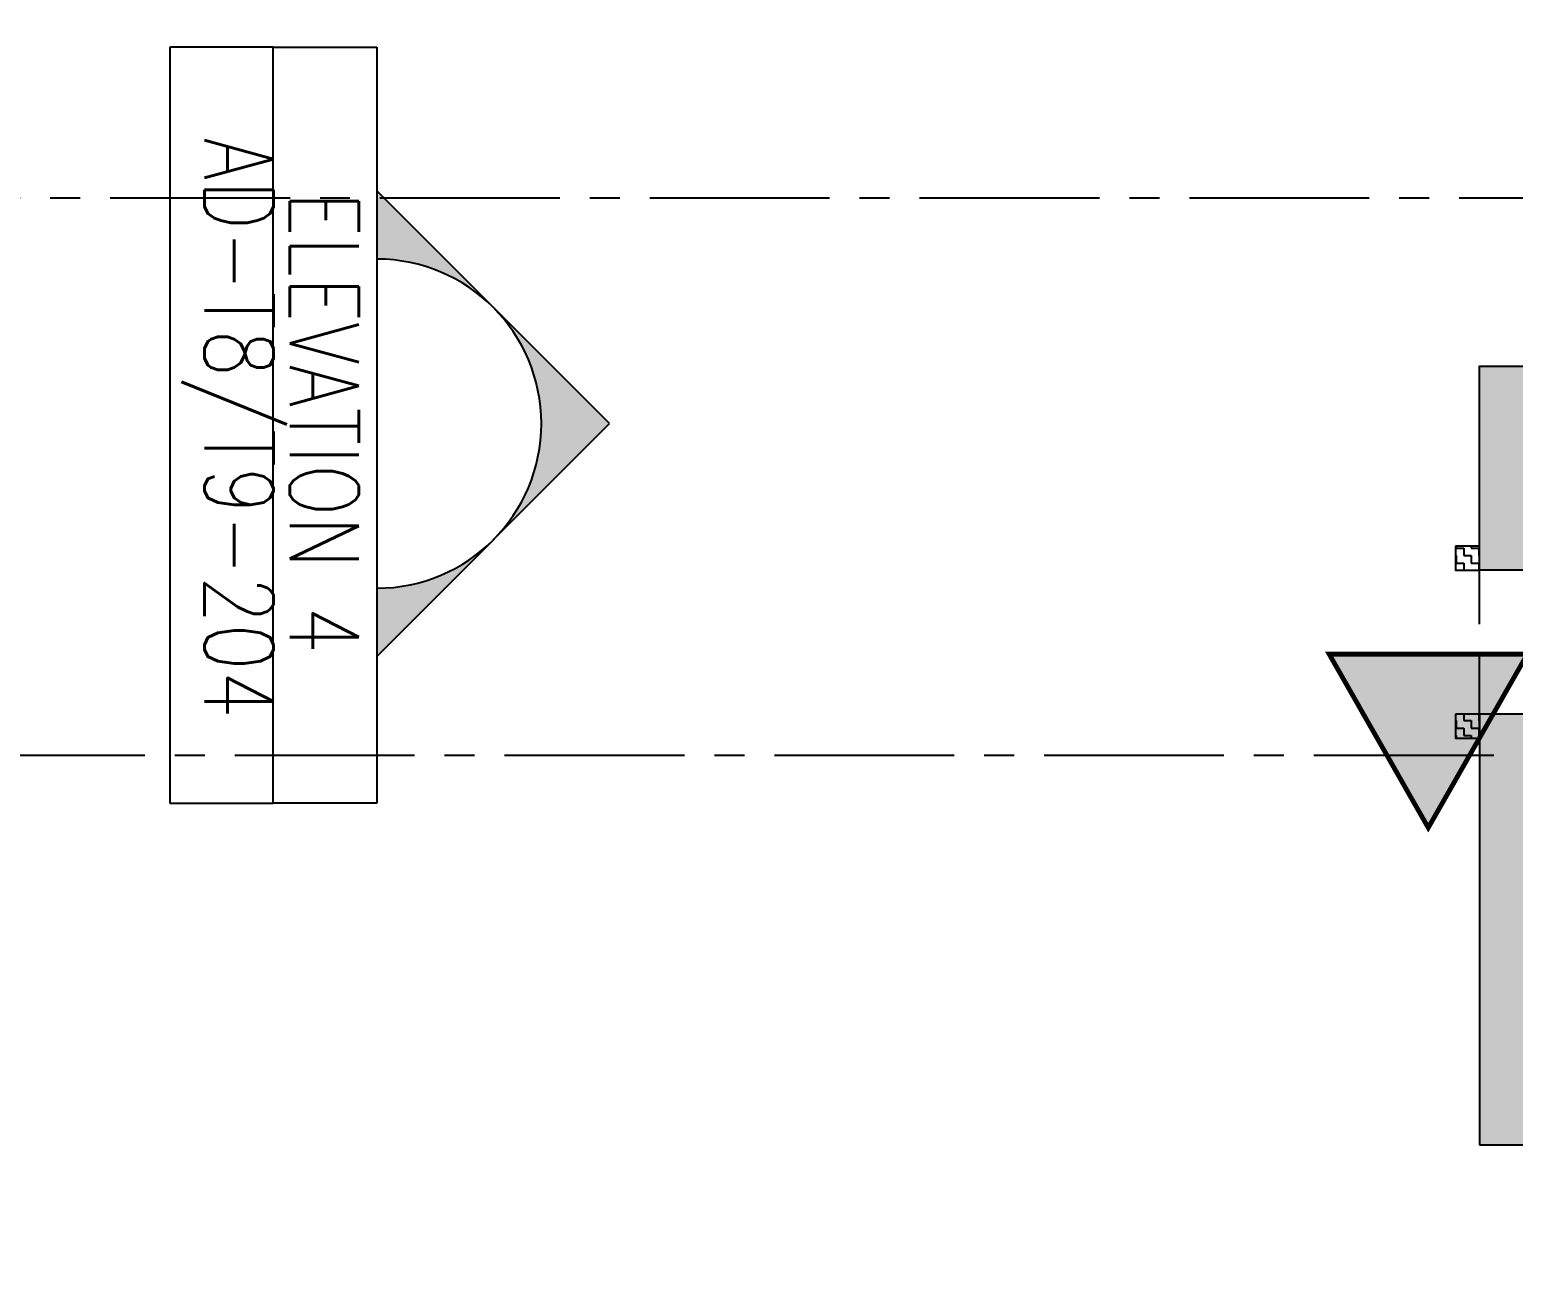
# Model space of a CAD drawing. Header units: millimetres. Extents: x 1066295 to 1300022, y -5734212 to -5454663.
# Drawn here: x 1187601 to 1193788, y -5729407 to -5724270 of the extents above; entities that cross this region are included whole.
import ezdxf

# ---------------------------------------------------------------- set-up
doc = ezdxf.new("R2010")
doc.units = ezdxf.units.MM
doc.header["$LTSCALE"] = 1000
doc.header["$MEASUREMENT"] = 0
for name, pattern in [('AUDIT_D_120904163729-0', [0]), ('T9_KEY PLAN(TYPICAL FLOOR)$0$T8(T9 IS SIMILAR) - TYPICAL FLOOR ELEVATION$0$AUDIT_D_120904163729-0', [0]), ('T9_KEY PLAN(TYPICAL FLOOR)$0$T8(T9 IS SIMILAR) - TYPICAL FLOOR ELEVATION$0$HIDDEN', [0.375, 0.25, -0.125]), ('T9_KEY PLAN(TYPICAL FLOOR)$0$T8_REFUGE COLUMNS$0$CENTER2', [1.125, 0.75, -0.125, 0.125, -0.125]), ('T9_PROFILE SECTIONS$0$T8_PROFILE SECTIONS$0$HIDDEN', [0.375, 0.25, -0.125]), ('T9_PROFILE SECTIONS$0$T8_PROFILE SECTIONS$0$PHANTOM2', [1.25, 0.625, -0.125, 0.125, -0.125, 0.125, -0.125])]:
    doc.linetypes.add(name, pattern=pattern)
doc.layers.get('0').update_dxf_attribs({"linetype": 'AUDIT_D_120904163729-0'})
for name, color, linetype in [('T9_KEY PLAN(TYPICAL FLOOR)$0$T8(T9 IS SIMILAR) - DIMENSION & TEXTING$0$T8_REFUGE COLUMNS$0$a-section line', 92, 'Continuous'), ('T9_KEY PLAN(TYPICAL FLOOR)$0$T8(T9 IS SIMILAR) - TYPICAL FLOOR ELEVATION$0$A-WALL HATCH', 252, 'T9_KEY PLAN(TYPICAL FLOOR)$0$T8(T9 IS SIMILAR) - TYPICAL FLOOR ELEVATION$0$AUDIT_D_120904163729-0'), ('T9_KEY PLAN(TYPICAL FLOOR)$0$T8(T9 IS SIMILAR) - TYPICAL FLOOR ELEVATION$0$A-WALL-FEATURES', 6, 'T9_KEY PLAN(TYPICAL FLOOR)$0$T8(T9 IS SIMILAR) - TYPICAL FLOOR ELEVATION$0$AUDIT_D_120904163729-0'), ('T9_KEY PLAN(TYPICAL FLOOR)$0$T8_REFUGE COLUMNS$0$A-CENTERLINE', 193, 'T9_KEY PLAN(TYPICAL FLOOR)$0$T8_REFUGE COLUMNS$0$CENTER2'), ('T9_KEY PLAN(TYPICAL FLOOR)$0$T8_REFUGE COLUMNS$0$A-RCC COLS', 3, 'Continuous'), ('T9_KEY PLAN(TYPICAL FLOOR)$0$T8_TYPICAL COLUMNS$0$A-RCC COLS', 3, 'Continuous'), ('T9_PROFILE SECTIONS$0$T8_PROFILE SECTIONS$0$A-PROFILE SECTIONS', 81, 'T9_PROFILE SECTIONS$0$T8_PROFILE SECTIONS$0$PHANTOM2')]:
    doc.layers.add(name, color=color, linetype=linetype)
doc.layers.add('T9_KEY PLAN(TYPICAL FLOOR)$0$T8(T9 IS SIMILAR)$0$D&W', color=8, linetype='Continuous', lineweight=25)
doc.layers.add('T9_KEY PLAN(TYPICAL FLOOR)$0$T8_REFUGE COLUMNS$0$COL-HATCH', color=7, linetype='Continuous', lineweight=25, true_color=0xa3a3a3)
doc.styles.add('T9_KEY PLAN(TYPICAL FLOOR)$0$T8(T9 IS SIMILAR) - DIMENSION & TEXTING$0$T8_REFUGE COLUMNS$0$TEXT1', font='simplex.shx', dxfattribs={"width": 0.8})

# ---------------------------------------------------------------- blocks, each defined once
blk = doc.blocks.new('T9_PROFILE SECTIONS$0$T8_PROFILE SECTIONS$0$MH')
at = {"layer": 'T9_PROFILE SECTIONS$0$T8_PROFILE SECTIONS$0$A-PROFILE SECTIONS', "linetype": 'T9_PROFILE SECTIONS$0$T8_PROFILE SECTIONS$0$HIDDEN', "ltscale": 2}
h = blk.add_hatch(color=256, dxfattribs=at)
h.dxf.hatch_style = 1
h.paths.add_polyline_path([(1140354.458393542, -5697433.571052491), (1141077.626649499, -5697846.573007102), (1140354.458393542, -5698259.574961714)])
at = {"layer": 'T9_PROFILE SECTIONS$0$T8_PROFILE SECTIONS$0$A-PROFILE SECTIONS', "linetype": 'T9_PROFILE SECTIONS$0$T8_PROFILE SECTIONS$0$HIDDEN', "ltscale": 2, "const_width": 20}
blk.add_lwpolyline([(1140354.458393542, -5697433.571052491), (1140354.458393542, -5697433.571052491), (1141077.626649499, -5697846.573007102), (1140354.458393542, -5698259.574961714)], close=True, dxfattribs=at)
blk.add_lwpolyline([(1140354.458393542, -5697433.571052491), (1140354.458393542, -5700003.562580775)], dxfattribs=at)
blk = doc.blocks.new('T9_PROFILE SECTIONS$0$PROFILE SECTION LINE T9')
at = {"layer": 'T9_PROFILE SECTIONS$0$T8_PROFILE SECTIONS$0$A-PROFILE SECTIONS', "linetype": 'ByBlock', "xscale": -1, "rotation": 90}
blk.add_blockref('T9_PROFILE SECTIONS$0$T8_PROFILE SECTIONS$0$MH', (-5688386.631127873, 1127494.842391608, 0.02432551863291288), dxfattribs=at)
blk = doc.blocks.new('T9_KEY PLAN(TYPICAL FLOOR)$0$T8_REFUGE COLUMNS')
at = {"layer": 'T9_KEY PLAN(TYPICAL FLOOR)$0$T8_REFUGE COLUMNS$0$COL-HATCH', "linetype": 'ByBlock'}
h = blk.add_hatch(color=256, dxfattribs=at)
h.dxf.hatch_style = 1
h.paths.add_polyline_path([(1215902.093489878, -5706299.862868129), (1216152.093489878, -5706299.862868129), (1216152.093489878, -5708099.863253396), (1215902.093489878, -5708099.863253396)])
h.paths.add_polyline_path([(1215902.093489878, -5708099.863253396), (1213292.093489846, -5708099.863253396), (1213292.093489846, -5707849.863253396), (1215902.093489878, -5707849.863253396)])
h.paths.add_polyline_path([(1196642.142185693, -5706299.862868129), (1196392.142185693, -5706299.862868129), (1196392.142185693, -5708099.863253396), (1196642.142185693, -5708099.863253396)])
h.paths.add_polyline_path([(1215902.069074492, -5723474.863638669), (1216152.069074492, -5723474.863638669), (1216152.069074492, -5721674.863253403), (1215902.069074492, -5721674.863253403)])
h.paths.add_polyline_path([(1215902.069074492, -5721924.863253403), (1213292.06907446, -5721924.863253403), (1213292.06907446, -5721674.863253405), (1215902.069074492, -5721674.863253405)])
h.paths.add_polyline_path([(1196642.069074492, -5723474.863638669), (1196392.069074492, -5723474.863638669), (1196392.069074492, -5721674.863253403), (1196642.069074492, -5721674.863253403)])
h.paths.add_polyline_path([(1198957.069074492, -5709939.863253396), (1199207.069074492, -5709939.863253396), (1199207.069074492, -5714149.863253396), (1198957.069074492, -5714149.863253396)])
h.paths.add_polyline_path([(1197682.069074492, -5711799.863253396), (1197432.069074492, -5711799.863253396), (1197432.069074492, -5709939.863253396), (1197682.069074492, -5709939.863253396)])
h.paths.add_polyline_path([(1184832.069074492, -5718799.863253396), (1185182.069074492, -5718799.863253396), (1185182.069074492, -5709299.863253396), (1184832.069074492, -5709299.863253396)])
h.paths.add_polyline_path([(1194132.069074492, -5714149.863253396), (1193882.069074492, -5714149.863253396), (1193882.069074492, -5709939.863253396), (1194132.069074492, -5709939.863253396)])
h.paths.add_polyline_path([(1189932.06907449, -5714149.863253396), (1190232.069074491, -5714149.863253396), (1190232.069074492, -5709914.863253396), (1189932.069074492, -5709914.863253396)])
h.paths.add_polyline_path([(1189932.069074492, -5719684.863253396), (1190232.069074492, -5719684.863253396), (1190232.069074492, -5715449.863253396), (1189932.069074492, -5715449.863253396)])
h.paths.add_polyline_path([(1194182.069072882, -5719609.863253396), (1193882.069074492, -5719609.863253396), (1193882.069074492, -5717174.863253396), (1194182.069072882, -5717174.863253396)])
h.paths.add_polyline_path([(1215612.069074492, -5719609.863253396), (1215862.069073092, -5719609.863253396), (1215862.069073092, -5715374.863253402), (1215612.069074492, -5715374.863253402)])
h.paths.add_polyline_path([(1210702.069074492, -5711724.863253396), (1207452.069074491, -5711724.863253396), (1207452.069074491, -5711474.861135699), (1210702.069074492, -5711474.861135699)])
h.paths.add_polyline_path([(1210702.069074492, -5713624.863253396), (1207452.069074491, -5713624.863253396), (1207452.069074491, -5713874.865371093), (1210702.069074492, -5713874.865371093)])
h.paths.add_polyline_path([(1210952.069074492, -5711474.861135699), (1210702.069074492, -5711474.861135699), (1210702.069074492, -5713874.863253396), (1210952.069074492, -5713874.863253396)])
h.paths.add_polyline_path([(1202442.065258295, -5712799.863253396), (1202692.069074492, -5712799.863253396), (1202692.069074492, -5710799.863253396), (1202442.065258295, -5710799.863253396)], flags=17)
h.paths.add_polyline_path([(1196682.069077291, -5715374.863253402), (1196932.069074492, -5715374.863253402), (1196932.069074492, -5719609.863253396), (1196682.069077291, -5719609.863253396)])
h.paths.add_polyline_path([(1210052.069074492, -5727009.863253403), (1209752.069074491, -5727009.863253403), (1209752.069074491, -5724474.863253403), (1210052.069074492, -5724474.863253403)])
h.paths.add_polyline_path([(1202492.069074492, -5727009.863253403), (1202792.069074492, -5727009.863253403), (1202792.069074492, -5724474.863253403), (1202492.069074492, -5724474.863253403)])
h.paths.add_polyline_path([(1199382.069074492, -5726829.863253403), (1199132.069074492, -5726829.863253403), (1199132.069074492, -5724474.863253403), (1199382.069074492, -5724474.863253403)])
h.paths.add_polyline_path([(1195392.069074492, -5726519.859366556), (1195742.069074492, -5726519.859366556), (1195742.069074492, -5724724.863253403), (1195392.069074492, -5724724.863253403)])
h.paths.add_polyline_path([(1195742.069074492, -5724124.863883417), (1195392.069074492, -5724124.863883417), (1195392.069074492, -5723274.863253403), (1195742.069074492, -5723274.863253403)])
h.paths.add_polyline_path([(1217152.069074492, -5726519.859366556), (1216802.069074492, -5726519.859366556), (1216802.069074492, -5724724.863253403), (1217152.069074492, -5724724.863253403)])
h.paths.add_polyline_path([(1216802.069074492, -5724124.863883417), (1217152.069074492, -5724124.863883417), (1217152.069074492, -5723274.863253403), (1216802.069074492, -5723274.863253403)])
h.paths.add_polyline_path([(1213162.069074492, -5726829.863253403), (1213412.069074492, -5726829.863253403), (1213412.069074492, -5724474.863253403), (1213162.069074492, -5724474.863253403)])
h.paths.add_polyline_path([(1209602.069074491, -5723474.863253403), (1209852.069074491, -5723474.863253403), (1209852.069074491, -5721674.863253403), (1209602.069074491, -5721674.863253403)])
h.paths.add_polyline_path([(1212262.069074492, -5721674.863253403), (1210752.069074492, -5721674.863253403), (1210752.069074492, -5721924.863253403), (1212262.069074492, -5721924.863253403)])
h.paths.add_polyline_path([(1212742.069074492, -5719224.863253402), (1207452.069074492, -5719224.863253403), (1207452.069074492, -5718974.863253403), (1212742.069074492, -5718974.863253402)])
h.paths.add_polyline_path([(1214067.069074491, -5718349.863253396), (1213817.069074491, -5718349.863253396), (1213817.069074492, -5716424.863253396), (1214067.069074492, -5716424.863253396)])
h.paths.add_polyline_path([(1213587.069074492, -5709939.863253396), (1213337.069074492, -5709939.863253396), (1213337.069074492, -5714149.863253396), (1213587.069074492, -5714149.863253396)])
h.paths.add_polyline_path([(1214862.069074492, -5711799.863253396), (1215112.069074492, -5711799.863253396), (1215112.069074492, -5709939.863253396), (1214862.069074492, -5709939.863253396)])
h.paths.add_polyline_path([(1227712.069074492, -5718799.863253396), (1227362.069074492, -5718799.863253396), (1227362.069074492, -5709299.863253396), (1227712.069074492, -5709299.863253396)])
h.paths.add_polyline_path([(1218412.069074492, -5714149.863253396), (1218662.069074492, -5714149.863253396), (1218662.069074492, -5709939.863253396), (1218412.069074492, -5709939.863253396)])
h.paths.add_polyline_path([(1222612.069074493, -5714149.863253396), (1222312.069074492, -5714149.863253396), (1222312.069074491, -5709914.863253396), (1222612.069074492, -5709914.863253396)])
h.paths.add_polyline_path([(1222612.069074492, -5719684.863253396), (1222312.069074492, -5719684.863253396), (1222312.069074492, -5715449.863253396), (1222612.069074492, -5715449.863253396)])
h.paths.add_polyline_path([(1218362.069076101, -5719609.863253396), (1218662.069074492, -5719609.863253396), (1218662.069074492, -5717174.863253396), (1218362.069076101, -5717174.863253396)])
h.paths.add_polyline_path([(1202742.069074492, -5716974.863253378), (1202992.069074492, -5716974.863253378), (1202992.069074492, -5718974.863253403), (1202742.069074492, -5718974.863253403)])
h.paths.add_polyline_path([(1204842.069074492, -5716974.863253378), (1205092.069074492, -5716974.863253378), (1205092.069074492, -5718974.863253403), (1204842.069074492, -5718974.863253403)])
h.paths.add_polyline_path([(1217152.069084531, -5701889.863253396), (1216802.069084531, -5701889.863253396), (1216802.069077838, -5705049.858736535), (1217152.069077838, -5705049.858736535)])
h.paths.add_polyline_path([(1216802.069077838, -5705649.862623381), (1217152.069077838, -5705649.862623381), (1217152.069077838, -5706499.863253396), (1216802.069077838, -5706499.863253396)])
h.paths.add_polyline_path([(1213162.069077838, -5701089.863253396), (1213412.069077838, -5701089.863253396), (1213412.069077839, -5705299.863253396), (1213162.069077839, -5705299.863253396)])
h.paths.add_polyline_path([(1210052.069074492, -5701089.863253396), (1209752.069074491, -5701089.863253396), (1209752.069074491, -5705299.863253396), (1210052.069074492, -5705299.863253396)])
h.paths.add_polyline_path([(1209602.069074491, -5706299.863253396), (1209852.069074491, -5706299.863253396), (1209852.069074491, -5708099.863253396), (1209602.069074491, -5708099.863253396)])
h.paths.add_polyline_path([(1212262.093489846, -5708099.863253396), (1210752.093489846, -5708099.863253396), (1210752.093489846, -5707849.863253396), (1212262.093489846, -5707849.863253396)])
h.paths.add_polyline_path([(1195392.069077838, -5701889.863253396), (1195742.069077838, -5701889.863253396), (1195742.069077838, -5705049.858736535), (1195392.069077838, -5705049.858736535)])
h.paths.add_polyline_path([(1195742.069077838, -5705649.862623381), (1195392.069077838, -5705649.862623381), (1195392.069077838, -5706499.863253396), (1195742.069077838, -5706499.863253396)])
h.paths.add_polyline_path([(1199382.069077838, -5701089.863253396), (1199132.069077838, -5701089.863253396), (1199132.069077839, -5705299.863253396), (1199382.069077839, -5705299.863253396)])
h.paths.add_polyline_path([(1202492.069074492, -5701089.863253396), (1202792.069074492, -5701089.863253396), (1202792.069074492, -5705299.863253396), (1202492.069074492, -5705299.863253396)])
h.paths.add_polyline_path([(1202942.069074492, -5706299.863253396), (1202692.069074492, -5706299.863253396), (1202692.069074492, -5708099.863253396), (1202942.069074492, -5708099.863253396)])
h.paths.add_polyline_path([(1200282.044659137, -5708099.863253396), (1201792.044659137, -5708099.863253396), (1201792.044659137, -5707849.863253396), (1200282.044659137, -5707849.863253396)])
h.paths.add_polyline_path([(1207452.069074491, -5710799.863253397), (1211787.069074492, -5710799.8632534), (1211787.069074492, -5710549.863253399), (1207452.069074491, -5710549.863253396)])
h.paths.add_polyline_path([(1200042.069074492, -5713849.862096218), (1200042.069074492, -5710549.863253396), (1205092.069074492, -5710549.863253396), (1205092.069074492, -5712999.863253396), (1204842.069074492, -5712999.863253396), (1204841.987936882, -5710799.863253396), (1200292.069074492, -5710799.863253396), (1200292.069074492, -5713849.862096218)])
h.paths.add_polyline_path([(1198907.069074492, -5719224.863253403), (1205092.069074492, -5719224.863253403), (1205092.069074492, -5718974.863253403), (1198907.069074492, -5718974.863253403)])
h.paths.add_polyline_path([(1202942.069074492, -5723474.863253403), (1202692.069074492, -5723474.863253403), (1202692.069074492, -5721674.863253403), (1202942.069074492, -5721674.863253403)])
h.paths.add_polyline_path([(1200282.069074492, -5721674.863253403), (1201792.069074492, -5721674.863253403), (1201792.069074492, -5721924.863253403), (1200282.069074492, -5721924.863253403)])
h.paths.add_polyline_path([(1196932.069074492, -5715624.863253403), (1203832.069074492, -5715624.863253403), (1203832.069074492, -5715374.863253402), (1196932.069074492, -5715374.863253402)])
h.paths.add_polyline_path([(1215612.069074492, -5715624.863253403), (1207452.069074491, -5715624.863253403), (1207452.069074491, -5715374.863253396), (1215612.069074492, -5715374.863253396)])
h.paths.add_polyline_path([(1196642.069074492, -5721924.863253403), (1199252.069074523, -5721924.863253403), (1199252.069074523, -5721674.863253405), (1196642.069074492, -5721674.863253405)])
h.paths.add_polyline_path([(1196642.142185693, -5708099.863253396), (1199252.142185725, -5708099.863253396), (1199252.142185725, -5707849.863253396), (1196642.142185693, -5707849.863253396)])
h.paths.add_polyline_path([(1198007.069074492, -5718974.863253403), (1196932.069074492, -5718974.863253403), (1196932.069074492, -5719224.863253403), (1198007.069074492, -5719224.863253403)])
at = {"layer": 'T9_KEY PLAN(TYPICAL FLOOR)$0$T8_REFUGE COLUMNS$0$A-CENTERLINE'}
for p, q in [((1217431.825082135, -5722574.863446036), (1182156.903157666, -5722574.863446036)), ((1217951.315823077, -5724897.361309979), (1182156.903157666, -5724897.361309979))]:
    blk.add_line(p, q, dxfattribs=at)
at = {"layer": 'T9_KEY PLAN(TYPICAL FLOOR)$0$T8_REFUGE COLUMNS$0$A-RCC COLS', "linetype": 'ByBlock'}
for points in [[(1195742.069074492, -5724124.863883417), (1195392.069074492, -5724124.863883417), (1195392.069074492, -5723274.863253403), (1195742.069074492, -5723274.863253403)], [(1195392.069074492, -5726519.859366556), (1195742.069074492, -5726519.859366556), (1195742.069074492, -5724724.863253403), (1195392.069074492, -5724724.863253403)]]:
    blk.add_lwpolyline(points, close=True, dxfattribs=at)
blk = doc.blocks.new('T9_KEY PLAN(TYPICAL FLOOR)$0$T8_TYPICAL COLUMNS')
at = {"layer": 'T9_KEY PLAN(TYPICAL FLOOR)$0$T8_TYPICAL COLUMNS$0$A-RCC COLS', "linetype": 'ByBlock'}
blk.add_blockref('T9_KEY PLAN(TYPICAL FLOOR)$0$T8_REFUGE COLUMNS', (0, 0), dxfattribs=at)
blk = doc.blocks.new('T9_KEY PLAN(TYPICAL FLOOR)')
at = {"layer": 'T9_KEY PLAN(TYPICAL FLOOR)$0$T8(T9 IS SIMILAR) - DIMENSION & TEXTING$0$T8_REFUGE COLUMNS$0$a-section line', "extrusion": (-1.108003958524235e-09, -6.496915289576405e-15, 1)}
h = blk.add_hatch(color=8, dxfattribs=at)
edge = h.paths.add_edge_path()
edge.add_line((1190793.902388747, -5724200.304027255), (1190793.902388753, -5724484.37168839))
edge.add_line((1190793.902388752, -5724484.37168839), (1191763.770049969, -5723514.504027151))
edge.add_line((1191763.77004997, -5723514.50402715), (1190793.902388738, -5722544.636365945))
edge.add_line((1190793.902388736, -5722544.636365945), (1190793.902388742, -5722828.704027081))
edge.add_ellipse((1190793.902388745, -5723514.504027167), major_axis=(484.9338306081196, 484.9338306178917), ratio=0.9999999999999926, start_angle=-134.99999999999972, end_angle=45.00000000000023, ccw=False)
at = {"layer": 'T9_KEY PLAN(TYPICAL FLOOR)$0$T8(T9 IS SIMILAR) - TYPICAL FLOOR ELEVATION$0$A-WALL HATCH', "linetype": 'ByBlock'}
h = blk.add_hatch(dxfattribs=at)
h.set_pattern_fill('ZIGZAG', color=8, scale=250)
h.set_pattern_definition([(270, (1214830.921639316, -5731055.582274897), (31.24999999999999, -31.25000000000001), [31.25, -31.25]), (0, (1214830.921639316, -5731086.832274897), (31.25000000000001, 31.24999999999999), [31.25, -31.25])])
h.paths.add_polyline_path([(1195291.621369414, -5724024.864885624), (1195291.621369414, -5724124.863883418), (1195392.069074492, -5724124.863883417), (1195392.069074492, -5724024.864885624)])
h.paths.add_polyline_path([(1195291.621369414, -5724724.867770265), (1195291.621369414, -5724824.866768058), (1195392.069074492, -5724824.866768057), (1195392.069074492, -5724724.867770264)])
at = {"layer": 'T9_KEY PLAN(TYPICAL FLOOR)$0$T8(T9 IS SIMILAR) - DIMENSION & TEXTING$0$T8_REFUGE COLUMNS$0$a-section line', "linetype": 'Continuous'}
for p, q in [((1190361.902388547, -5721945.124712254, 0.4895620210259392), (1189929.902388483, -5721945.124712269, 0.489561542381411)), ((1189929.902388483, -5721945.124712269, 0.489561542381411), (1189929.902388668, -5725096.19067731, 0.4895615424421208)), ((1190361.902388735, -5725096.190677297, 0.4895620210865574), (1190361.902388547, -5721945.124712254, 0.4895620210259392)), ((1190361.902388735, -5725096.190677297, 0.4895620210865574), (1190361.902388547, -5721945.124712254, 0.4895620210259392)), ((1190361.902388547, -5721945.124712254, 0.4895620210259392), (1190793.902388619, -5721945.124712205, 0.4895624997441501)), ((1190793.902388619, -5721945.124712205, 0.4895624997441501), (1190793.9023888, -5725096.190677282, 0.4895624997310877)), ((1191763.770050015, -5723514.50402726, 0.4895635743113104), (1190793.902388778, -5722544.636366034, 0.489562499748786)), ((1190793.902388804, -5724484.371688501, 0.4895624997423307), (1191763.770050015, -5723514.50402726, 0.4895635743113104)), ((1189929.902388619, -5724200.304027385, 0.4895615424151653), (1189929.902388627, -5724484.371688531, 0.48956154243838)), ((1189929.902388668, -5725096.19067731, 0.4895615424421208), (1190361.902388735, -5725096.190677297, 0.4895620210865574)), ((1190793.9023888, -5725096.190677282, 0.4895624997310877), (1190361.902388735, -5725096.190677297, 0.4895620210865574))]:
    blk.add_line(p, q, dxfattribs=at)
at = {"layer": 'T9_KEY PLAN(TYPICAL FLOOR)$0$T8(T9 IS SIMILAR) - DIMENSION & TEXTING$0$T8_REFUGE COLUMNS$0$a-section line', "extrusion": (-1.108003958448512e-09, -6.49697785892996e-15, 1)}
blk.add_ellipse((1190793.902388794, -5723514.504027286, 0.4895624997483384), major_axis=(484.933830608124, 484.9338306178948, 5.373117545037624e-07), ratio=0.9999999999999875, start_param=3.926990816987248, end_param=7.068583470577041, dxfattribs=at)
at = {"layer": 'T9_KEY PLAN(TYPICAL FLOOR)$0$T8(T9 IS SIMILAR) - DIMENSION & TEXTING$0$T8_REFUGE COLUMNS$0$a-section line', "linetype": 'Continuous', "extrusion": (-1.108003958458096e-09, -6.496949109233795e-15, 1)}
blk.add_ellipse((1190793.902388794, -5723514.504027286, 0.4895624997483384), major_axis=(484.9338306178887, -484.9338306081181, 5.373054533244496e-07), ratio=0.9999999999999856, start_param=5.497787143782131, end_param=8.639379797371923, dxfattribs=at)
at = {"layer": 'T9_KEY PLAN(TYPICAL FLOOR)$0$T8(T9 IS SIMILAR) - TYPICAL FLOOR ELEVATION$0$A-WALL-FEATURES', "color": 8, "linetype": 'T9_KEY PLAN(TYPICAL FLOOR)$0$T8(T9 IS SIMILAR) - TYPICAL FLOOR ELEVATION$0$HIDDEN'}
blk.add_line((1195392.069074492, -5724724.867770265), (1195392.069074492, -5724124.863883418), dxfattribs=at)
at = {"layer": 'T9_KEY PLAN(TYPICAL FLOOR)$0$T8(T9 IS SIMILAR) - TYPICAL FLOOR ELEVATION$0$A-WALL-FEATURES', "color": 8, "linetype": 'ByBlock'}
for points in [[(1195291.621369414, -5724024.864885624), (1195291.621369414, -5724124.863883418), (1195392.069074492, -5724124.863883417), (1195392.069074492, -5724024.864885624)], [(1195291.621369414, -5724724.867770265), (1195291.621369414, -5724824.866768058), (1195392.069074492, -5724824.866768057), (1195392.069074492, -5724724.867770264)]]:
    blk.add_lwpolyline(points, close=True, dxfattribs=at)
at = {"layer": 'T9_KEY PLAN(TYPICAL FLOOR)$0$T8(T9 IS SIMILAR)$0$D&W', "color": 8, "linetype": 'ByBlock'}
blk.add_blockref('T9_KEY PLAN(TYPICAL FLOOR)$0$T8_TYPICAL COLUMNS', (0, 0), dxfattribs=at)
at = {"layer": 'T9_KEY PLAN(TYPICAL FLOOR)$0$T8(T9 IS SIMILAR) - DIMENSION & TEXTING$0$T8_REFUGE COLUMNS$0$a-section line', "extrusion": (-1.108003958470505e-09, 6.496870584022334e-15, 1), "char_height": 288.0000000000001, "width": 3463.413954958071, "attachment_point": 5, "style": 'T9_KEY PLAN(TYPICAL FLOOR)$0$T8(T9 IS SIMILAR) - DIMENSION & TEXTING$0$T8_REFUGE COLUMNS$0$TEXT1'}
for s, insert, text_direction in [('AD-T8/T9-204', (1190171.307598487, -5723532.304292109, 0.4895617782610789), (5.798390117595387e-11, -1, 6.496934830414365e-15)), ('ELEVATION 4', (1190574.596736496, -5723510.523218041, 0.4895622567256053), (5.798367913943081e-11, -1, 6.496934830168347e-15))]:
    blk.add_mtext(s, dxfattribs=dict(at, insert=insert, text_direction=text_direction))
blk = doc.blocks.new('T9_PROFILE SECTIONS')
at = {"layer": 'T9_PROFILE SECTIONS$0$T8_PROFILE SECTIONS$0$A-PROFILE SECTIONS', "linetype": 'ByBlock'}
blk.add_blockref('T9_PROFILE SECTIONS$0$PROFILE SECTION LINE T9', (1185718.365702244, -5711614.929266511, -0.02432551863291288), dxfattribs=at)
at = {"linetype": 'ByBlock'}
blk.add_blockref('T9_KEY PLAN(TYPICAL FLOOR)', (0.1954254168085754, 0.8355880156159401), dxfattribs=at)

msp = doc.modelspace()

# ---------------------------------------------------------------- block references
at = {"linetype": 'ByBlock'}
msp.add_blockref('T9_PROFILE SECTIONS', (-1745.208350555273, -2398.398782938719, 0.3917381798181951), dxfattribs=at)

doc.saveas('drawing.dxf')
